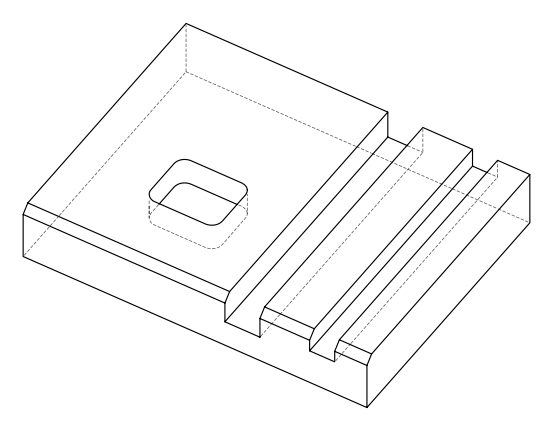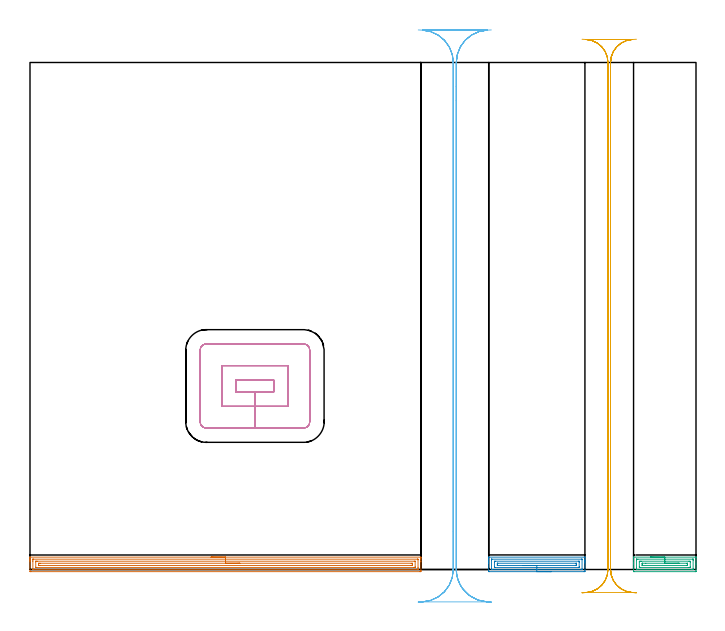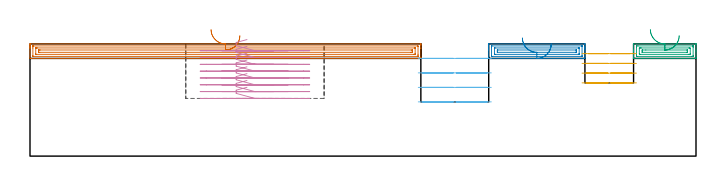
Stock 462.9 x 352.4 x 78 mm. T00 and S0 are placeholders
(PLAN: 6 operations, 3 tool changes, 37 min)
(1 AREA_MILL | FG_CHAMFER_SURFACE | UGT0205_001 | 8.92 min | 14151 mm3)
(2 AREA_MILL_1 | FG_CHAMFER_SURFACE_1 | UGT0205_001 | 2.36 min | 4014 mm3)
(3 AREA_MILL_2 | FG_CHAMFER_SURFACE_2 | UGT0205_001 | 1.61 min | 2520 mm3)
(4 MILL_RECTANGULAR_POCKET | POCKET_RECTANGULAR_STRAIGHT | UGT0201_094 | Follow Part, ap 5, ae 75% | 9.07 min | 278663 mm3)
(5 MILL_RECTANGULAR_SLOT | SLOT_RECTANGULAR | UGT0201_004 | Follow Part, ap 8, ae 75% | 6.81 min | 322180 mm3)
(6 MILL_RECTANGULAR_SLOT_1 | SLOT_RECTANGULAR_1 | UGT0201_009 | Follow Part, ap 11.25, ae 75% | 8.22 min | 668430 mm3)
(TOOL UGT0205_001 | Chamfer Mill 20 x 3 x 45 deg. | D20 FL50 Z2)
(TOOL UGT0201_094 | End mill 20 mm | D20 FL38 Z4)
(TOOL UGT0201_004 | End Mill 32 mm | D32 FL53 Z6)
(TOOL UGT0201_009 | End Mill 45 mm | D45 FL63 Z6)
(OP 1 AREA_MILL)
G17 G21 G94 G90
T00 M6
G54
G17 G0 G90 X125.85 Y8.6 S1061 M3
G43 Z88. H0
G94 G1 X125.888 Z87.128 F250.
X126.002 Z86.263
X126.191 Z85.412
X126.453 Z84.58
X126.787 Z83.774
X127.19 Z83.
X127.659 Z82.264
X128.19 Z81.572
X128.779 Z80.929
X129.422 Z80.339
X130.114 Z79.808
X130.85 Z79.34
X131.624 Z78.937
X132.43 Z78.603
X133.262 Z78.341
X134.114 Z78.152
X134.978 Z78.038
X135.85 Z78.
X271.538
X271.69 Y8.597 Z77.988
X271.693 Y8.549 Z77.94
X271.7 Y8.169 Z77.568
Y7.765 Z77.164
Y7.116 Z76.511
Y5.9 Z75.297
Y5.333 Z74.727
Y-0.624 Z68.773
X271.698 Y-0.908 Z68.49
X271.693 Y-1.492 Z67.906
X271.678 Y-1.494 Z67.904
X271.091 Y-1.5 Z67.9
X0.609
X0.306 Y-1.497 Z67.902
X0.01 Y-1.492 Z67.906
X0. Y-1.191 Z68.206
Y5.333 Z74.727
Y5.9 Z75.297
Y6.225 Z75.621
Y6.792 Z76.188
Y7.116 Z76.511
Y7.765 Z77.164
Y8.169 Z77.569
X0.007 Y8.549 Z77.94
X0.01 Y8.605 Z77.995
X0.159 Y8.6 Z78.
X135.85
Y7.186 Z76.586
X269.306 Y7.185 Z76.585
X269.376 Y7.184 Z76.584
X269.514 Y7.179 Z76.579
X269.69 Y7.166 Z76.566
X269.692 Y7.116 Z76.516
X269.699 Y6.724 Z76.124
X269.7 Y1.373 Z70.773
Y0.482 Z69.882
X269.697 Y-0.016 Z69.384
X269.694 Y-0.064 Z69.336
X269.691 Y-0.073 Z69.327
X269.676 Y-0.079 Z69.321
X269.585 Y-0.082 Z69.318
X269.446 Y-0.085 Z69.315
X2.394
X2.324 Y-0.084 Z69.316
X2.185 Y-0.079 Z69.321
X2.01 Y-0.066 Z69.334
X2.008 Y-0.016 Z69.384
X2.002 Y0.376 Z69.776
X2. Y5.727 Z75.127
Y6.618 Z76.018
X2.004 Y7.116 Z76.516
X2.007 Y7.164 Z76.564
X2.009 Y7.173 Z76.573
X2.025 Y7.179 Z76.579
X2.115 Y7.182 Z76.582
X2.255 Y7.185 Z76.585
X135.85 Y7.186 Z76.586
Y5.772 Z75.172
X267.082 Y5.771 Z75.171
X267.521 Y5.769 Z75.169
X267.666 Y5.767 Z75.167
X267.683 Y5.765 Z75.165
X267.69 Y5.726 Z75.126
X267.696 Y5.632 Z75.032
X267.699 Y5.512 Z74.912
Y1.767 Z71.167
X267.698 Y1.59 Z70.99
X267.69 Y1.409 Z70.809
X267.676 Y1.335 Z70.735
X267.63 Y1.333 Z70.733
X267.521 Y1.33 Z70.73
X267.067 Y1.329 Z70.729
X266.628 Y1.328 Z70.728
X4.618 Y1.329 Z70.729
X4.179 Y1.33 Z70.73
X4.034 Y1.333 Z70.733
X4.017 Y1.335 Z70.735
X4.01 Y1.374 Z70.774
X4.004 Y1.468 Z70.868
X4.001 Y1.588 Z70.988
Y5.333 Z74.733
X4.002 Y5.51 Z74.91
X4.01 Y5.691 Z75.091
X4.024 Y5.765 Z75.165
X4.07 Y5.767 Z75.167
X4.179 Y5.77 Z75.17
X4.633 Y5.771 Z75.171
X5.072 Y5.772 Z75.172
X135.85
Y4.357 Z73.757
X264.927
X265.658 Y4.35 Z73.75
X265.69 Y4.345 Z73.745
X265.695 Y4.3 Z73.7
X265.698 Y4.198 Z73.598
X265.7 Y3.122 Z72.522
X265.698 Y2.908 Z72.308
X265.694 Y2.801 Z72.201
X265.69 Y2.753 Z72.153
X265.645 Y2.749 Z72.149
X264.843 Y2.743 Z72.143
X264.758
X6.773
X6.042 Y2.75 Z72.15
X6.01 Y2.755 Z72.155
X6.006 Y2.8 Z72.2
X6.002 Y2.902 Z72.302
X6. Y3.978 Z73.378
X6.002 Y4.192 Z73.592
X6.006 Y4.299 Z73.699
X6.01 Y4.347 Z73.747
X6.056 Y4.351 Z73.751
X6.857 Y4.357 Z73.757
X6.942
X135.85
X136.722 Z73.795
X137.587 Z73.909
X138.438 Z74.098
X139.27 Z74.36
X140.076 Z74.694
X140.85 Z75.097
X141.586 Z75.566
X142.278 Z76.097
X142.921 Z76.686
X143.51 Z77.329
X144.042 Z78.022
X144.51 Z78.757
X144.913 Z79.531
X145.247 Z80.337
X145.509 Z81.169
X145.698 Z82.021
X145.812 Z82.886
X145.85 Z83.757
G0 Z88.
M5
M2
(OP 2 AREA_MILL_1)
G17 G21 G94 G90
T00 M6
G54
G17 G0 G90 X362.25 Y-1.5 S1061 M3
G43 Z88. H0
Z77.9
G94 G1 X362.212 Z77.028 F250.
X362.098 Z76.163
X361.909 Z75.312
X361.647 Z74.48
X361.313 Z73.674
X360.91 Z72.9
X360.442 Z72.164
X359.911 Z71.472
X359.321 Z70.829
X358.678 Z70.24
X357.986 Z69.708
X357.25 Z69.24
X356.476 Z68.837
X355.67 Z68.503
X354.838 Z68.241
X353.987 Z68.052
X353.122 Z67.938
X352.25 Z67.9
X319.357 Y-1.499 Z67.901
X318.807 Y-1.491 Z67.905
X318.803 Y-1.463 Z67.933
X318.8 Y-0.908 Z68.489
Y4.442 Z73.835
Y5.107 Z74.505
Y5.333 Z74.73
Y5.999 Z75.396
Y6.225 Z75.621
Y6.676 Z76.075
Y7.556 Z76.955
Y8.008 Z77.406
Y8.3 Z77.699
X318.807 Y8.565 Z77.957
X318.81 Y8.604 Z77.996
X318.91 Y8.6 Z78.
X385.587
X385.69 Y8.597 Z77.989
X385.693 Y8.565 Z77.957
X385.7 Y8.3 Z77.699
Y6.676 Z76.075
Y6.225 Z75.621
Y5.999 Z75.396
Y5.333 Z74.73
Y5.107 Z74.505
Y4.442 Z73.835
X385.699 Y-0.908 Z68.489
X385.697 Y-1.463 Z67.933
X385.693 Y-1.491 Z67.905
X385.143 Y-1.5 Z67.9
X352.25
Y-0.086 Z69.314
X321.066
X320.927 Y-0.085 Z69.315
X320.834 Y-0.082 Z69.318
X320.807 Y-0.079 Z69.321
X320.805 Y-0.077 Z69.323
X320.802 Y-0.064 Z69.336
X320.801 Y-0.016 Z69.384
X320.8 Y0.32 Z69.72
Y6.56 Z75.96
X320.804 Y7.116 Z76.516
X320.806 Y7.157 Z76.557
X320.809 Y7.173 Z76.573
X320.858 Y7.179 Z76.579
X320.996 Y7.184 Z76.584
X321.066 Y7.185 Z76.585
X383.434
X383.573 Y7.182 Z76.582
X383.664 Y7.179 Z76.579
X383.691 Y7.173 Z76.573
X383.693 Y7.163 Z76.563
X383.696 Y7.116 Z76.516
X383.7 Y6.781 Z76.181
Y0.54 Z69.94
X383.696 Y-0.016 Z69.384
X383.694 Y-0.057 Z69.343
X383.691 Y-0.073 Z69.327
X383.642 Y-0.079 Z69.321
X383.504 Y-0.084 Z69.316
X383.434 Y-0.085 Z69.315
X352.25 Y-0.086 Z69.314
Y1.328 Z70.728
X323.35
X322.913 Y1.33 Z70.73
X322.851 Y1.332 Z70.732
X322.821 Y1.335 Z70.735
X322.81 Y1.427 Z70.827
X322.802 Y1.654 Z71.054
X322.8 Y1.767 Z71.167
Y1.88 Z71.28
Y5.333 Z74.733
Y5.446 Z74.846
X322.804 Y5.56 Z74.96
X322.814 Y5.765 Z75.165
X322.913 Y5.767 Z75.167
X323.366 Y5.771 Z75.171
X381.15
X381.587 Y5.77 Z75.17
X381.649 Y5.768 Z75.168
X381.679 Y5.765 Z75.165
X381.69 Y5.673 Z75.073
X381.698 Y5.446 Z74.846
X381.7 Y5.333 Z74.733
Y5.22 Z74.62
Y1.767 Z71.167
Y1.654 Z71.054
X381.696 Y1.54 Z70.94
X381.686 Y1.335 Z70.735
X381.587 Y1.333 Z70.733
X381.135 Y1.329 Z70.729
X352.25 Y1.328 Z70.728
Y2.743 Z72.143
X324.959
X324.869 Y2.745 Z72.145
X324.826 Y2.747 Z72.147
X324.812 Y2.749 Z72.149
X324.81 Y2.763 Z72.163
X324.8 Y3.44 Z72.84
X324.801 Y3.55 Z72.95
X324.805 Y4.327 Z73.727
X324.81 Y4.351 Z73.751
X324.827 Y4.353 Z73.753
X324.876 Y4.355 Z73.755
X324.976 Y4.357 Z73.757
X325.178
X379.541
X379.631 Y4.355 Z73.755
X379.674 Y4.353 Z73.753
X379.688 Y4.351 Z73.751
X379.69 Y4.337 Z73.737
X379.7 Y3.66 Z73.06
X379.699 Y3.55 Z72.95
X379.695 Y2.773 Z72.173
X379.69 Y2.749 Z72.149
X379.674 Y2.747 Z72.147
X379.624 Y2.745 Z72.145
X379.524 Y2.743 Z72.143
X379.323
X352.25
X351.378 Z72.181
X350.514 Z72.295
X349.662 Z72.483
X348.83 Z72.746
X348.024 Z73.08
X347.25 Z73.482
X346.514 Z73.951
X345.822 Z74.482
X345.179 Z75.072
X344.59 Z75.715
X344.059 Z76.407
X343.59 Z77.143
X343.187 Z77.916
X342.853 Z78.722
X342.591 Z79.554
X342.402 Z80.406
X342.288 Z81.271
X342.25 Z82.143
G0 Z88.
M5
M2
(OP 3 AREA_MILL_2)
G17 G21 G94 G90
T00 M6
G54
G17 G0 G90 X431.2 Y8.6 S1061 M3
G43 Z88. H0
G94 G1 X431.238 Z87.128 F250.
X431.352 Z86.263
X431.541 Z85.412
X431.803 Z84.58
X432.137 Z83.774
X432.54 Z83.
X433.009 Z82.264
X433.54 Z81.572
X434.129 Z80.929
X434.772 Z80.339
X435.464 Z79.808
X436.2 Z79.34
X436.974 Z78.937
X437.78 Z78.603
X438.612 Z78.341
X439.464 Z78.152
X440.328 Z78.038
X441.2 Z78.
X462.856
X462.891 Y8.595 Z77.991
X462.894 Y8.587 Z77.983
X462.9 Y8.482 Z77.881
Y4.353 Z73.752
Y3.55 Z72.943
Y-0.908 Z68.488
X462.897 Y-1.312 Z68.084
X462.89 Y-1.491 Z67.905
X462.712 Y-1.499 Z67.899
X462.414 Y-1.5 Z67.9
X419.986
X419.685 Y-1.496 Z67.902
X419.51 Y-1.491 Z67.905
X419.5 Y-1.309 Z68.087
Y3.55 Z72.943
Y4.353 Z73.752
Y4.442 Z73.84
Y8.483 Z77.881
X419.506 Y8.587 Z77.983
X419.509 Y8.595 Z77.991
X419.544 Y8.6 Z78.
X441.2
Y7.186 Z76.586
X460.646
X460.715 Y7.185 Z76.585
X460.853 Y7.181 Z76.581
X460.887 Y7.179 Z76.579
X460.891 Y7.173 Z76.573
X460.896 Y7.152 Z76.552
X460.898 Y7.116 Z76.516
X460.9 Y6.86 Z76.26
Y6.225 Z75.625
X460.899 Y0.62 Z70.02
X460.892 Y-0.016 Z69.384
X460.89 Y-0.073 Z69.327
X460.784 Y-0.081 Z69.319
X460.714 Y-0.084 Z69.316
X460.646 Y-0.085 Z69.315
X459.831 Y-0.086 Z69.314
X421.754
X421.685 Y-0.085 Z69.315
X421.547 Y-0.081 Z69.319
X421.513 Y-0.079 Z69.321
X421.509 Y-0.073 Z69.327
X421.504 Y-0.052 Z69.348
X421.502 Y-0.016 Z69.384
X421.5 Y0.24 Z69.64
Y0.875 Z70.275
X421.501 Y6.48 Z75.88
X421.508 Y7.116 Z76.516
X421.51 Y7.174 Z76.574
X421.616 Y7.181 Z76.581
X421.686 Y7.184 Z76.584
X421.754 Y7.185 Z76.585
X422.569 Y7.186 Z76.586
X441.2
Y5.772 Z75.172
X457.994 Y5.771 Z75.171
X458.445 Y5.77 Z75.17
X458.878 Y5.764 Z75.164
X458.899 Y5.333 Z74.733
X458.9 Y5.311 Z74.711
Y1.746 Z71.146
X458.878 Y1.336 Z70.736
X458.428 Y1.33 Z70.73
X457.994 Y1.329 Z70.729
X457.545 Y1.328 Z70.728
X424.406 Y1.329 Z70.729
X423.955 Y1.33 Z70.73
X423.522 Y1.336 Z70.736
X423.501 Y1.767 Z71.167
X423.5 Y1.789 Z71.189
Y5.355 Z74.755
X423.522 Y5.764 Z75.164
X423.972 Y5.77 Z75.17
X424.406 Y5.771 Z75.171
X424.855 Y5.772 Z75.172
X441.2
Y4.357 Z73.757
X456.655
X456.827 Y4.355 Z73.755
X456.869 Y4.353 Z73.753
X456.885 Y4.351 Z73.751
X456.89 Y4.343 Z73.743
X456.893 Y4.282 Z73.682
X456.9 Y3.763 Z73.163
Y3.55 Z72.95
X456.898 Y2.873 Z72.273
X456.893 Y2.774 Z72.174
X456.89 Y2.751 Z72.151
X456.875 Y2.749 Z72.149
X456.827 Y2.746 Z72.146
X456.627 Y2.744 Z72.144
X456.227 Y2.743 Z72.143
X425.745
X425.573 Y2.745 Z72.145
X425.531 Y2.747 Z72.147
X425.515 Y2.749 Z72.149
X425.51 Y2.757 Z72.157
X425.507 Y2.818 Z72.218
X425.501 Y3.337 Z72.737
X425.5 Y3.55 Z72.95
X425.502 Y4.227 Z73.627
X425.507 Y4.326 Z73.726
X425.51 Y4.349 Z73.749
X425.525 Y4.351 Z73.751
X425.573 Y4.354 Z73.754
X425.773 Y4.356 Z73.756
X428.025 Y4.357 Z73.757
X441.2
X442.072 Z73.795
X442.937 Z73.909
X443.788 Z74.098
X444.62 Z74.36
X445.426 Z74.694
X446.2 Z75.097
X446.936 Z75.566
X447.628 Z76.097
X448.271 Z76.686
X448.86 Z77.329
X449.392 Z78.022
X449.86 Z78.757
X450.263 Z79.531
X450.597 Z80.337
X450.859 Z81.169
X451.048 Z82.021
X451.162 Z82.886
X451.2 Z83.757
G0 Z88.
M5
M2
(OP 4 MILL_RECTANGULAR_POCKET)
G17 G21 G94 G90
T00 M6
G54
G17 G0 G90 X150.827 Y131.7 S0 M3
G43 Z88. H0
Z81.
G94 G1 X143.3 Z78.983 F250.
Y123.4 Z76.759
X156.35 Z73.262
X169.4 F500.
Y131.7
X143.3
Y123.4
X156.35
Y113.4
X179.4
Y141.7
X133.3
Y113.4
X156.35
Y98.4
X190.2
G3 X194.4 Y102.6 R4.2
G1 Y152.5
G3 X190.2 Y156.7 R4.2
G1 X122.5
G3 X118.3 Y152.5 R4.2
G1 Y102.6
G3 X122.5 Y98.4 R4.2
G1 X156.35
X157.35
G0 X150.827 Y131.7 Z76.262
G1 X143.3 Z74.246 F250.
Y123.4 Z72.022
X156.35 Z68.525
X169.4 F500.
Y131.7
X143.3
Y123.4
X156.35
Y113.4
X179.4
Y141.7
X133.3
Y113.4
X156.35
Y98.4
X190.2
G3 X194.4 Y102.6 R4.2
G1 Y152.5
G3 X190.2 Y156.7 R4.2
G1 X122.5
G3 X118.3 Y152.5 R4.2
G1 Y102.6
G3 X122.5 Y98.4 R4.2
G1 X156.35
X157.35
G0 X150.827 Y131.7 Z71.525
G1 X143.3 Z69.508 F250.
Y123.4 Z67.284
X156.35 Z63.787
X169.4 F500.
Y131.7
X143.3
Y123.4
X156.35
Y113.4
X179.4
Y141.7
X133.3
Y113.4
X156.35
Y98.4
X190.2
G3 X194.4 Y102.6 R4.2
G1 Y152.5
G3 X190.2 Y156.7 R4.2
G1 X122.5
G3 X118.3 Y152.5 R4.2
G1 Y102.6
G3 X122.5 Y98.4 R4.2
G1 X156.35
X157.35
G0 X150.827 Y131.7 Z66.787
G1 X143.3 Z64.771 F250.
Y123.4 Z62.547
X156.35 Z59.05
X169.4 F500.
Y131.7
X143.3
Y123.4
X156.35
Y113.4
X179.4
Y141.7
X133.3
Y113.4
X156.35
Y98.4
X190.2
G3 X194.4 Y102.6 R4.2
G1 Y152.5
G3 X190.2 Y156.7 R4.2
G1 X122.5
G3 X118.3 Y152.5 R4.2
G1 Y102.6
G3 X122.5 Y98.4 R4.2
G1 X156.35
X157.35
G0 X150.827 Y131.7 Z62.05
G1 X143.3 Z60.033 F250.
Y123.4 Z57.809
X156.35 Z54.312
X169.4 F500.
Y131.7
X143.3
Y123.4
X156.35
Y113.4
X179.4
Y141.7
X133.3
Y113.4
X156.35
Y98.4
X190.2
G3 X194.4 Y102.6 R4.2
G1 Y152.5
G3 X190.2 Y156.7 R4.2
G1 X122.5
G3 X118.3 Y152.5 R4.2
G1 Y102.6
G3 X122.5 Y98.4 R4.2
G1 X156.35
X157.35
G0 X150.827 Y131.7 Z57.312
G1 X143.3 Z55.296 F250.
Y123.4 Z53.072
X156.35 Z49.575
X169.4 F500.
Y131.7
X143.3
Y123.4
X156.35
Y113.4
X179.4
Y141.7
X133.3
Y113.4
X156.35
Y98.4
X190.2
G3 X194.4 Y102.6 R4.2
G1 Y152.5
G3 X190.2 Y156.7 R4.2
G1 X122.5
G3 X118.3 Y152.5 R4.2
G1 Y102.6
G3 X122.5 Y98.4 R4.2
G1 X156.35
X157.35
G0 X150.827 Y131.7 Z52.575
G1 X143.3 Z50.558 F250.
Y123.4 Z48.334
X156.35 Z44.837
X169.4 F500.
Y131.7
X143.3
Y123.4
X156.35
Y113.4
X179.4
Y141.7
X133.3
Y113.4
X156.35
Y98.4
X190.2
G3 X194.4 Y102.6 R4.2
G1 Y152.5
G3 X190.2 Y156.7 R4.2
G1 X122.5
G3 X118.3 Y152.5 R4.2
G1 Y102.6
G3 X122.5 Y98.4 R4.2
G1 X156.35
X157.35
G0 X150.827 Y131.7 Z47.837
G1 X143.3 Z45.821 F250.
Y123.4 Z43.597
X156.35 Z40.1
X169.4 F500.
Y131.7
X143.3
Y123.4
X156.35
Y113.4
X179.4
Y141.7
X133.3
Y113.4
X156.35
Y98.4
X190.2
G3 X194.4 Y102.6 R4.2
G1 Y152.5
G3 X190.2 Y156.7 R4.2
G1 X122.5
G3 X118.3 Y152.5 R4.2
G1 Y102.6
G3 X122.5 Y98.4 R4.2
G1 X156.35
X157.35
G0 Z88.
M5
M2
(OP 5 MILL_RECTANGULAR_SLOT)
G17 G21 G94 G90
T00 M6
G54
G17 G0 G90 X383.685 Y368.554 S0 M3
G43 Z88. H0
Z71.225
G94 G1 X386.679 Y368.37 F250.
G2 X401.7 Y352.4 R16. F500.
G1 Y0.
G2 X388.125 Y-15.815 R16.
G1 X388.121 Y-15.845
G3 X390.344 Y-16. R16.
G1 X414.871
G3 X417.086 Y-15.846 R16.
G1 X417.082 Y-15.816
G2 X403.5 Y0. R16.
G1 Y352.4
G2 X418.521 Y368.37 R16.
G1 X421.515 Y368.554 F250.
G0 Z88.
Y-16.154
Z64.45
G1 X418.521 Y-15.97
G2 X403.5 Y0. R16. F500.
G1 Y352.4
G2 X418.521 Y368.37 R16.
G1 Y368.4
X386.679
Y368.37
G2 X401.7 Y352.4 R16.
G1 Y0.
G2 X386.679 Y-15.97 R16.
G1 X383.685 Y-16.154 F250.
G0 X421.515 Z57.675
G1 X418.521 Y-15.97
G2 X403.5 Y0. R16. F500.
G1 Y352.4
G2 X418.521 Y368.37 R16.
G1 Y368.4
X386.679
Y368.37
G2 X401.7 Y352.4 R16.
G1 Y0.
G2 X386.679 Y-15.97 R16.
G1 X383.685 Y-16.154 F250.
G0 X421.515 Z50.9
G1 X418.521 Y-15.97
G2 X403.5 Y0. R16. F500.
G1 Y352.4
G2 X418.521 Y368.37 R16.
G1 Y368.4
X386.679
Y368.37
G2 X401.7 Y352.4 R16.
G1 Y0.
G2 X386.679 Y-15.97 R16.
G1 X383.685 Y-16.154 F250.
G0 Z88.
M5
M2
(OP 6 MILL_RECTANGULAR_SLOT_1)
G17 G21 G94 G90
T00 M6
G54
G17 G0 G90 X269.866 Y375.025 S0 M3
G43 Z88. H0
Z67.925
G94 G1 X272.862 Y374.87 F250.
G2 X293.813 Y356.557 R22.5 F500.
X294.2 Y352.4 R22.5 F373.
G1 Y26.581
Y0. F500.
G2 X272.862 Y-22.47 R22.5
G1 Y-22.5
X317.638
Y-22.47
G2 X296.3 Y0. R22.5
G1 Y352.4
G2 X317.638 Y374.87 R22.5
G1 X320.634 Y375.025 F250.
G0 Z88.
X320.635 Y-22.625
Z57.85
G1 X317.639 Y-22.47
G2 X300.623 Y-13.261 R22.5 F500.
X296.687 Y-4.157 R22.5 F438.
X296.3 Y0. R22.5 F364.
G1 Y325.819
Y335.819 F500.
Y352.4
G2 X317.638 Y374.87 R22.5
G1 Y374.9
X272.862
Y374.87
G2 X294.2 Y352.4 R22.5
G1 Y0.
G2 X272.862 Y-22.47 R22.5
G1 X269.866 Y-22.625 F250.
G0 X320.635 Z47.775
G1 X317.639 Y-22.47
G2 X300.623 Y-13.261 R22.5 F500.
X296.687 Y-4.157 R22.5 F438.
X296.3 Y0. R22.5 F364.
G1 Y325.819
Y335.819 F500.
Y352.4
G2 X317.638 Y374.87 R22.5
G1 Y374.9
X272.862
Y374.87
G2 X294.2 Y352.4 R22.5
G1 Y0.
G2 X272.862 Y-22.47 R22.5
G1 X269.866 Y-22.625 F250.
G0 X320.635 Z37.7
G1 X317.639 Y-22.47
G2 X300.623 Y-13.261 R22.5 F500.
X296.687 Y-4.157 R22.5 F438.
X296.3 Y0. R22.5 F364.
G1 Y325.819
Y335.819 F500.
Y352.4
G2 X317.638 Y374.87 R22.5
G1 Y374.9
X272.862
Y374.87
G2 X294.2 Y352.4 R22.5
G1 Y0.
G2 X272.862 Y-22.47 R22.5
G1 X269.866 Y-22.625 F250.
G0 Z88.
M5
M2
